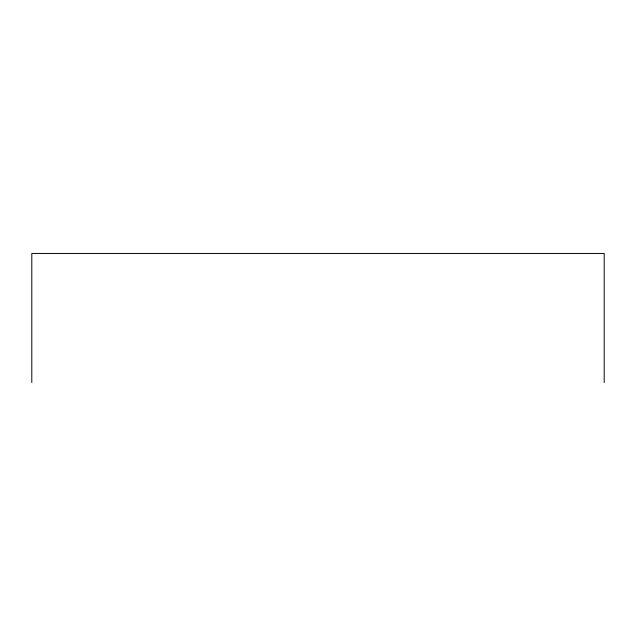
<?xml version="1.0" encoding="UTF-8"?>
<svg xmlns="http://www.w3.org/2000/svg" width="636" height="636" viewBox="0 0 636 636"><rect width="100%" height="100%" fill="white"/><g stroke="black" fill="none" stroke-linecap="round" stroke-linejoin="round"><path stroke-width="0.95" d="M604.2 382.546L604.2 253.454L31.8 253.454L31.8 382.546"/></g></svg>
